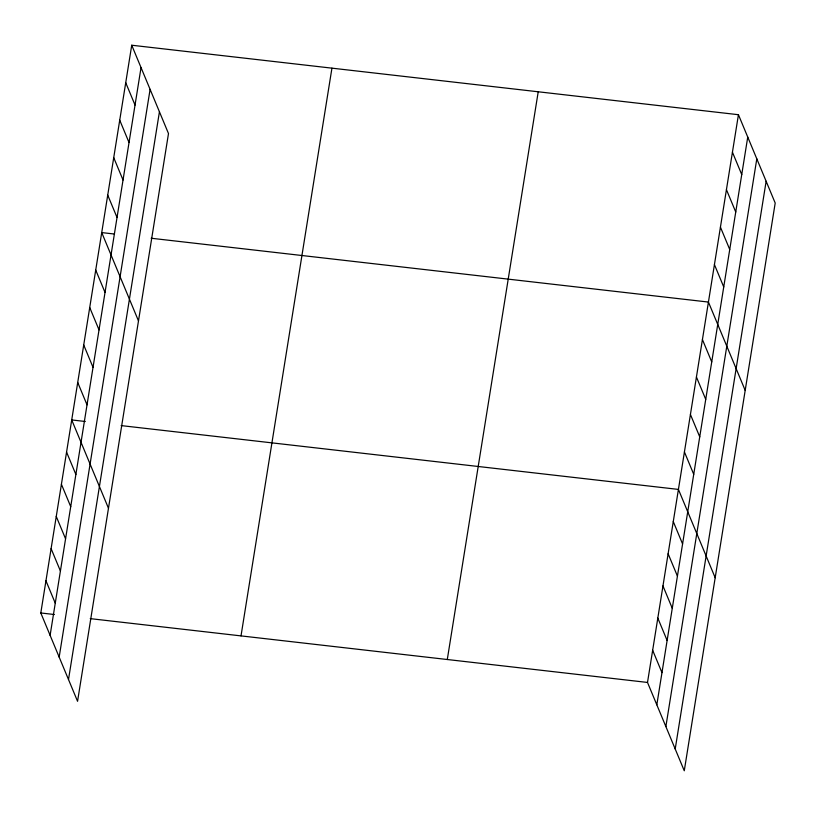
<?xml version="1.0" encoding="UTF-8"?>
<svg xmlns="http://www.w3.org/2000/svg" width="816" height="816" viewBox="0 0 816 816"><rect width="100%" height="100%" fill="white"/><g stroke="black" fill="none" stroke-linecap="round" stroke-linejoin="round"><path stroke-width="1.22" d="M131.733 45.227L168.494 133.559L77.561 701.291L40.8 612.969L131.733 45.227L738.439 114.709L775.2 203.031L684.267 770.773L647.506 682.441L738.439 114.709M50.113 635.338L141.035 67.606M59.17 657.104L150.103 89.362M68.503 679.524L159.436 111.792M241.016 635.899L331.939 68.156M447.29 659.522L538.223 91.78M656.819 704.81L747.742 137.078M665.876 726.577L756.809 158.845M675.209 749.006L766.142 181.264M114.077 233.998L101.725 232.58L138.485 320.902M151.154 238.241L708.431 302.063L745.192 390.385M85.313 421.495L71.716 419.934L108.477 508.256M121.156 425.595L678.422 489.416L715.183 577.738M40.8 612.969L54.397 614.519M90.239 618.63L647.506 682.441M732.431 152.184L741.744 174.553M726.434 189.649L735.746 212.017M720.426 227.123L729.739 249.492M714.428 264.588L723.741 286.957M702.423 339.538L711.736 361.906M696.425 377.002L705.738 399.371M690.428 414.477L699.74 436.846M684.42 451.942L693.733 474.31M673.271 521.587L682.584 543.956M668.12 553.758L677.433 576.127M662.959 585.929L672.272 608.297M657.808 618.1L667.121 640.468M652.657 650.27L661.97 672.639M125.725 82.702L135.038 105.07M119.728 120.176L129.04 142.545M113.72 157.641L123.032 180.01M107.722 195.116L117.035 217.484M95.717 270.055L105.029 292.424M89.719 307.53L99.032 329.899M83.722 344.995L93.034 367.363M77.714 382.469L87.026 404.838M66.565 452.105L75.878 474.473M61.414 484.276L70.727 506.654M56.253 516.457L65.566 538.825M51.102 548.627L60.415 570.996M45.951 580.798L55.264 603.167"/></g></svg>
